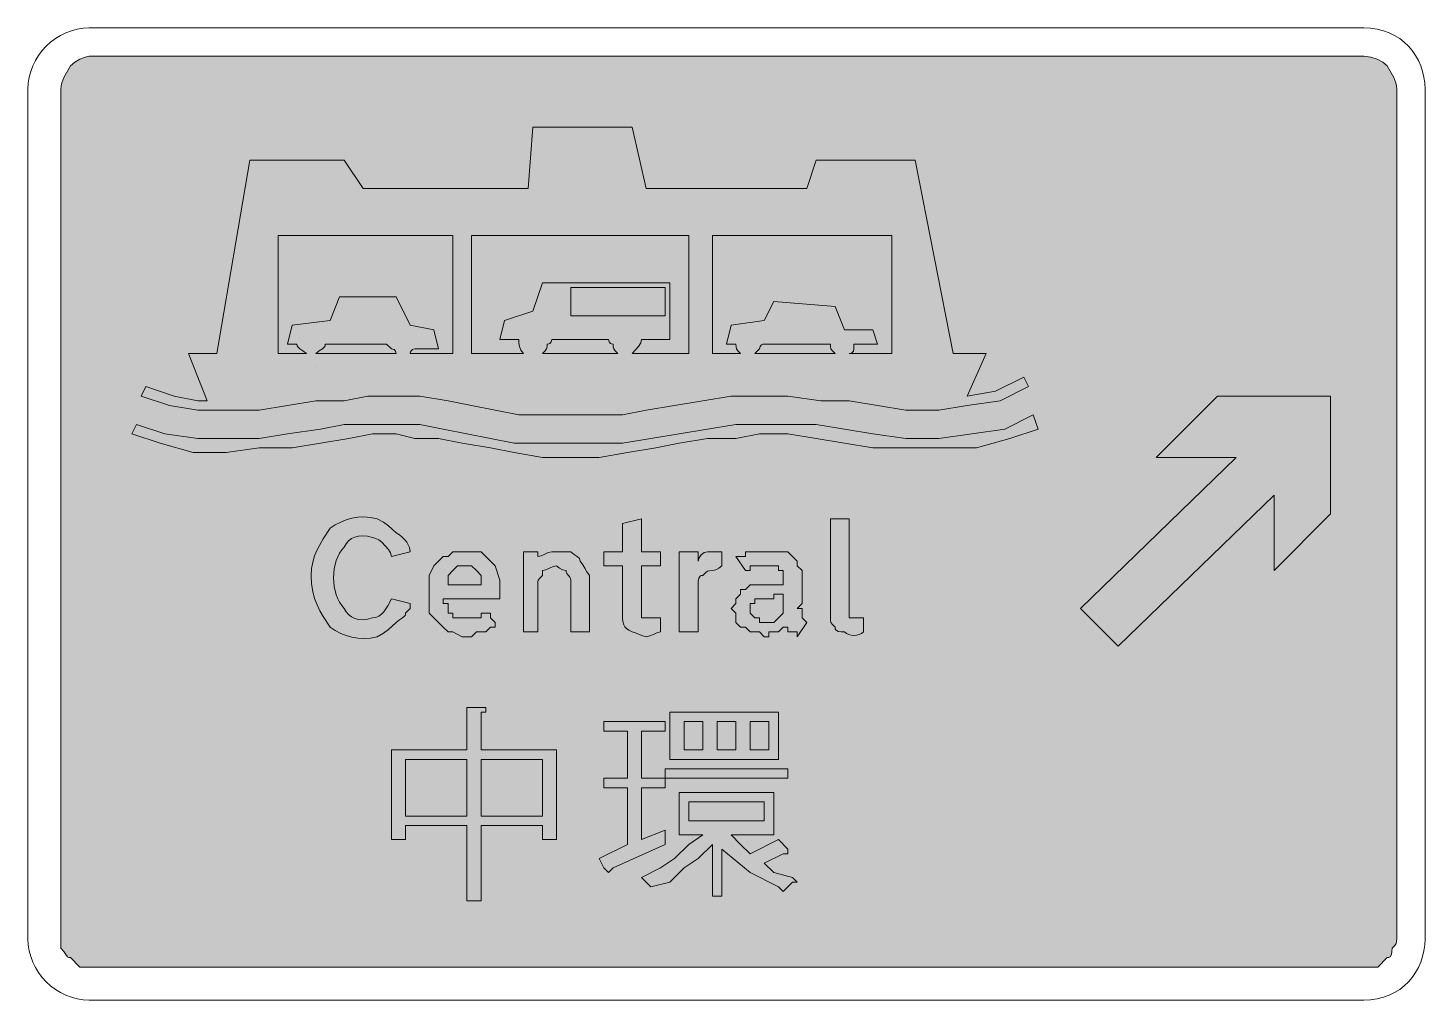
# Model space of a CAD drawing. Header units: metres. Extents: x 105 to 461, y 12 to 259.
import ezdxf

# ---------------------------------------------------------------- set-up
doc = ezdxf.new("R2010")
doc.units = ezdxf.units.M
for name, color, linetype, true_color in [('FILL_BLACK_000000', 7, 'Continuous', 0x000000), ('FILL_WHITE_FFFFFF', 7, 'Continuous', 0xffffff), ('STROKE_BLACK_000000', 7, 'Continuous', 0x000000), ('STROKE_WHITE_FFFFFF', 7, 'Continuous', 0xffffff)]:
    doc.layers.add(name, color=color, linetype=linetype, true_color=true_color)

msp = doc.modelspace()

# ---------------------------------------------------------------- hatches: boundary and pattern name
at = {"layer": 'FILL_BLACK_000000', "true_color": 0x000000}
h = msp.add_hatch(color=7, dxfattribs=at)
h.dxf.hatch_style = 1
h.paths.add_polyline_path([(113.85, 243.12), (113.9, 243.97), (114.06, 244.73), (114.6, 246.12), (116.25, 249.12), (117.34, 250), (118.65, 250.77), (119.96, 251.31), (121.05, 251.52), (445.05, 251.52), (446.83, 251.31), (448.5, 250.77), (449.94, 250), (451.05, 249.12), (452.7, 246.12), (453.24, 244.73), (453.4, 243.97), (453.45, 243.12), (453.45, 27.12), (453.43, 26.41), (453.3, 25.92), (452.94, 25.43), (452.25, 24.72), (452.23, 23.84), (452.1, 23.07), (451.74, 22.53), (451.45, 22.37), (451.05, 22.32), (448.65, 19.92), (445.05, 19.92), (121.05, 19.92), (118.65, 19.92), (116.25, 22.32), (115.85, 22.37), (115.54, 22.53), (115.05, 23.07), (114.56, 23.84), (113.85, 24.72), (113.85, 27.12), (113.85, 243.12)])
at = {"layer": 'FILL_WHITE_FFFFFF', "true_color": 0xffffff}
h = msp.add_hatch(color=7, dxfattribs=at)
h.dxf.hatch_style = 1
h.paths.add_polyline_path([(298.65, 165.12), (291.45, 165.12), (284.25, 165.12), (277.05, 163.92), (269.85, 162.72), (262.65, 161.52), (256.65, 160.32), (249.45, 160.32), (243.45, 160.32), (236.25, 160.32), (230.25, 160.32), (224.25, 161.52), (218.25, 162.72), (212.25, 163.92), (205.05, 165.12), (199.05, 165.12), (191.85, 165.12), (185.85, 163.92), (178.65, 163.92), (171.45, 162.72), (164.25, 161.52), (155.85, 161.52), (148.65, 161.52), (141.45, 162.72), (134.25, 165.12), (135.45, 167.52), (142.65, 165.12), (148.65, 163.92), (151.05, 163.92), (146.25, 175.92), (153.45, 175.92), (161.85, 225.12), (185.85, 225.12), (190.65, 217.92), (232.65, 217.92), (233.85, 233.52), (259.05, 233.52), (262.65, 217.92), (303.45, 217.92), (305.85, 225.12), (331.05, 225.12), (340.65, 175.92), (349.05, 175.92), (344.25, 165.12), (351.45, 166.32), (358.65, 169.92), (359.85, 167.52), (352.65, 163.92), (344.25, 162.72), (337.05, 161.52), (328.65, 161.52), (321.45, 162.72), (314.25, 163.92), (307.05, 163.92), (298.65, 165.12)])
h.paths.add_polyline_path([(230.25, 179.52), (225.45, 179.52), (226.65, 184.32), (233.85, 186.72), (236.25, 193.92), (268.65, 193.92), (268.65, 179.52), (261.45, 179.52), (261.24, 178.62), (260.7, 177.72), (259.05, 175.92), (273.45, 175.92), (273.45, 205.92), (218.25, 205.92), (218.25, 175.92), (231.45, 175.92), (230.76, 176.82), (230.4, 177.72), (230.27, 178.62), (230.25, 179.52)], flags=16)
h.paths.add_polyline_path([(267.45, 192.72), (243.45, 192.72), (243.45, 185.52), (267.45, 185.52), (267.45, 192.72)], flags=16)
h.paths.add_polyline_path([(181.05, 178.32), (181, 177.92), (180.84, 177.61), (180.3, 177.12), (179.53, 176.63), (178.65, 175.92), (199.05, 175.92), (198.9, 176.52), (198.54, 176.93), (198.25, 177.07), (197.85, 177.12), (196.65, 178.32), (181.05, 178.32)], flags=16)
h.paths.add_polyline_path([(176.25, 175.92), (175.37, 176.63), (174.6, 177.12), (174.06, 177.61), (173.9, 177.92), (173.85, 178.32), (171.45, 178.32), (172.65, 183.12), (182.25, 184.32), (184.65, 190.32), (199.05, 190.32), (202.65, 183.12), (208.65, 181.92), (209.85, 177.12), (203.85, 177.12), (203.25, 176.97), (202.84, 176.61), (202.7, 176.32), (202.65, 175.92), (213.45, 175.92), (213.45, 205.92), (169.05, 205.92), (169.05, 175.92), (176.25, 175.92)], flags=16)
h.paths.add_polyline_path([(237.85, 178.37), (237.45, 178.32), (237.43, 177.61), (237.3, 177.12), (236.94, 176.63), (236.25, 175.92), (255.45, 175.92), (254.76, 176.63), (254.4, 177.12), (254.27, 177.61), (254.25, 178.32), (253.85, 178.37), (253.56, 178.51), (253.2, 178.92), (253.05, 179.52), (238.65, 179.52), (238.5, 178.92), (238.14, 178.51), (237.85, 178.37)], flags=16)
h.paths.add_polyline_path([(309.47, 177.61), (309.45, 178.32), (292.65, 178.32), (292.25, 178.27), (291.96, 178.13), (291.6, 177.72), (291.45, 177.12), (290.25, 175.92), (310.65, 175.92), (309.96, 176.63), (309.6, 177.12), (309.47, 177.61)], flags=16)
h.paths.add_polyline_path([(315.3, 176.52), (314.94, 176.11), (314.65, 175.97), (314.25, 175.92), (325.05, 175.92), (325.05, 205.92), (279.45, 205.92), (279.45, 175.92), (286.65, 175.92), (285.96, 176.63), (285.6, 177.12), (285.47, 177.61), (285.45, 178.32), (283.05, 178.32), (284.25, 183.12), (292.65, 184.32), (295.05, 189.12), (310.65, 187.92), (313.05, 181.92), (320.25, 181.92), (321.45, 178.32), (315.45, 178.32), (315.45, 177.12), (315.3, 176.52)], flags=16)
h = msp.add_hatch(color=7, dxfattribs=at)
h.dxf.hatch_style = 1
h.paths.add_polyline_path([(407.85, 165.12), (436.65, 165.12), (436.65, 135.12), (422.25, 120.72), (422.25, 139.92), (382.65, 101.52), (373.05, 111.12), (412.65, 149.52), (392.25, 149.52), (407.85, 165.12)])
h = msp.add_hatch(color=7, dxfattribs=at)
h.dxf.hatch_style = 1
h.paths.add_polyline_path([(140.25, 155.52), (148.65, 154.32), (155.85, 154.32), (164.25, 154.32), (171.45, 155.52), (179.85, 156.72), (185.85, 157.92), (193.05, 157.92), (199.05, 157.92), (205.05, 157.92), (211.05, 156.72), (217.05, 155.52), (223.05, 154.32), (229.05, 153.12), (236.25, 153.12), (243.45, 153.12), (250.65, 153.12), (256.65, 153.12), (263.85, 154.32), (271.05, 155.52), (278.25, 156.72), (285.45, 157.92), (291.45, 157.92), (298.65, 157.92), (305.85, 157.92), (313.05, 156.72), (320.25, 155.52), (328.65, 154.32), (337.05, 154.32), (345.45, 155.52), (353.85, 156.72), (361.05, 160.32), (362.25, 156.72), (355.05, 154.32), (346.65, 151.92), (337.05, 151.92), (328.65, 151.92), (320.25, 151.92), (313.05, 153.12), (305.85, 154.32), (298.65, 155.52), (291.45, 155.52), (285.45, 154.32), (278.25, 154.32), (271.05, 153.12), (265.05, 151.92), (257.85, 150.72), (250.65, 149.52), (243.45, 149.52), (236.25, 149.52), (229.05, 150.72), (223.05, 151.92), (215.85, 153.12), (209.85, 154.32), (203.85, 154.32), (199.05, 155.52), (193.05, 155.52), (187.05, 154.32), (179.85, 153.12), (172.65, 151.92), (164.25, 151.92), (155.85, 150.72), (147.45, 150.72), (139.05, 153.12), (131.85, 155.52), (133.05, 157.92), (140.25, 155.52)])
h = msp.add_hatch(color=7, dxfattribs=at)
h.dxf.hatch_style = 1
h.paths.add_polyline_path([(197.85, 124.32), (197.64, 125.22), (197.1, 126.12), (195.45, 127.92), (194.7, 128.52), (193.93, 128.93), (193.05, 129.12), (191.76, 129.46), (190.58, 129.59), (189.51, 129.52), (188.55, 129.27), (187.71, 128.85), (186.98, 128.28), (186.36, 127.56), (185.85, 126.72), (185.22, 125.99), (184.67, 125.16), (184.2, 124.25), (183.83, 123.27), (183.32, 121.15), (183.15, 118.92), (183.32, 116.69), (183.83, 114.57), (184.2, 113.59), (184.67, 112.68), (185.22, 111.85), (185.85, 111.12), (186.36, 110.28), (186.98, 109.56), (187.71, 108.99), (188.55, 108.57), (189.51, 108.32), (190.58, 108.25), (191.76, 108.38), (193.05, 108.72), (193.9, 108.83), (194.64, 109.13), (195.31, 109.61), (195.9, 110.22), (196.93, 111.76), (197.85, 113.52), (202.65, 112.32), (202.65, 111.12), (201.45, 109.92), (201.4, 109.52), (201.24, 109.21), (200.7, 108.72), (199.93, 108.23), (199.05, 107.52), (197.1, 105.72), (195.84, 104.82), (194.25, 103.92), (192.5, 103.58), (190.86, 103.45), (189.29, 103.52), (187.8, 103.77), (186.36, 104.19), (184.97, 104.76), (183.6, 105.48), (182.25, 106.32), (180.49, 109.06), (179.68, 110.5), (178.95, 112.02), (178.34, 113.66), (177.86, 115.43), (177.56, 117.38), (177.45, 119.52), (177.56, 121.27), (177.86, 122.91), (178.34, 124.48), (178.95, 125.97), (180.49, 128.8), (182.25, 131.52), (183.6, 132.36), (184.97, 133.08), (186.36, 133.65), (187.8, 134.07), (189.29, 134.32), (190.86, 134.39), (192.5, 134.26), (194.25, 133.92), (195.84, 133.02), (197.1, 132.12), (199.05, 130.32), (199.89, 129.82), (200.63, 129.23), (201.24, 128.59), (201.75, 127.92), (202.43, 126.61), (202.65, 125.52), (197.85, 124.32)])
h = msp.add_hatch(color=7, dxfattribs=at)
h.dxf.hatch_style = 1
h.paths.add_polyline_path([(256.65, 121.92), (251.85, 121.92), (251.85, 125.52), (256.65, 125.52), (256.65, 132.72), (261.45, 133.92), (261.45, 125.52), (266.25, 125.52), (266.25, 121.92), (261.45, 121.92), (261.45, 109.92), (261.45, 108.72), (266.25, 108.72), (266.25, 105.12), (265.35, 104.93), (264.45, 104.52), (263.55, 104.11), (262.65, 103.92), (261.75, 104.11), (260.85, 104.52), (259.95, 104.93), (259.05, 105.12), (258.26, 105.57), (257.66, 106.02), (257.24, 106.47), (256.95, 106.92), (256.69, 107.82), (256.65, 108.72), (256.65, 121.92)])
h = msp.add_hatch(color=7, dxfattribs=at)
h.dxf.hatch_style = 1
h.paths.add_polyline_path([(314.25, 108.72), (315.45, 108.72), (316.65, 108.72), (317.85, 108.72), (317.85, 105.12), (317.35, 104.73), (316.76, 104.44), (316.12, 104.28), (315.45, 104.22), (314.78, 104.28), (314.14, 104.44), (313.55, 104.73), (313.05, 105.12), (312.17, 105.14), (311.4, 105.27), (310.86, 105.63), (310.7, 105.92), (310.65, 106.32), (309.96, 107.03), (309.6, 107.52), (309.47, 108.01), (309.45, 108.72), (309.45, 133.92), (314.25, 133.92), (314.25, 109.92), (314.25, 108.72)])
h = msp.add_hatch(color=7, dxfattribs=at)
h.dxf.hatch_style = 1
h.paths.add_polyline_path([(224.25, 107.52), (224.25, 106.32), (223.05, 106.32), (221.85, 105.12), (220.65, 105.12), (219.45, 105.12), (218.25, 103.92), (217.05, 103.92), (215.85, 103.92), (213.45, 105.12), (212.25, 105.12), (211.05, 106.32), (209.85, 107.52), (208.65, 108.72), (207.45, 109.92), (207.45, 111.12), (207.45, 112.32), (207.45, 113.52), (207.45, 114.72), (207.45, 117.12), (207.45, 118.32), (207.45, 119.52), (208.65, 121.92), (209.85, 123.12), (211.05, 124.32), (212.25, 124.32), (213.45, 125.52), (214.65, 125.52), (215.85, 125.52), (218.25, 125.52), (220.65, 125.52), (221.85, 124.32), (223.05, 123.12), (224.25, 121.92), (225.45, 118.32), (225.45, 117.12), (225.45, 115.92), (225.45, 113.52), (212.25, 113.52), (211.05, 113.52), (211.05, 112.32), (212.25, 112.32), (212.25, 111.12), (212.25, 109.92), (213.45, 109.92), (213.45, 108.72), (214.65, 108.72), (215.85, 108.72), (217.05, 108.72), (218.25, 108.72), (219.45, 108.72), (220.65, 108.72), (220.65, 109.92), (221.85, 109.92), (223.05, 109.92), (223.05, 108.72), (224.25, 107.52)])
h.paths.add_polyline_path([(220.65, 117.12), (220.65, 118.32), (220.65, 119.52), (219.45, 120.72), (218.25, 121.92), (217.05, 121.92), (215.85, 121.92), (214.65, 121.92), (213.45, 120.72), (212.25, 119.52), (212.25, 118.32), (212.25, 117.12), (220.65, 117.12)], flags=16)
h = msp.add_hatch(color=7, dxfattribs=at)
h.dxf.hatch_style = 1
h.paths.add_polyline_path([(248.25, 105.12), (243.45, 105.12), (243.45, 118.32), (243.4, 118.72), (243.26, 119.03), (242.85, 119.52), (242.44, 120.01), (242.3, 120.32), (242.25, 120.72), (241.37, 120.91), (240.6, 121.32), (239.85, 121.92), (238.95, 121.73), (238.05, 121.32), (237.15, 120.91), (236.25, 120.72), (236.25, 119.52), (235.56, 118.81), (235.2, 118.32), (235.07, 117.83), (235.05, 117.12), (235.05, 105.12), (231.45, 105.12), (231.45, 125.52), (235.05, 125.52), (235.05, 124.32), (235.95, 124.51), (236.85, 124.92), (237.75, 125.33), (238.65, 125.52), (243.45, 125.52), (244.33, 124.81), (245.1, 124.32), (245.64, 123.83), (245.8, 123.52), (245.85, 123.12), (246.56, 122.22), (247.05, 121.32), (247.54, 120.42), (248.25, 119.52), (248.25, 105.12)])
h = msp.add_hatch(color=7, dxfattribs=at)
h.dxf.hatch_style = 1
h.paths.add_polyline_path([(275.85, 105.12), (271.05, 105.12), (271.05, 125.52), (275.85, 125.52), (275.85, 123.12), (276.06, 124), (276.6, 124.77), (277.37, 125.31), (278.25, 125.52), (281.85, 125.52), (281.85, 121.92), (281.1, 121.32), (280.33, 120.91), (279.45, 120.72), (278.74, 120.7), (278.25, 120.57), (277.76, 120.21), (277.05, 119.52), (276.65, 119.47), (276.36, 119.31), (276, 118.77), (275.87, 118), (275.85, 117.12), (275.85, 105.12)])
h = msp.add_hatch(color=7, dxfattribs=at)
h.dxf.hatch_style = 1
h.paths.add_polyline_path([(302.25, 118.32), (302.25, 117.12), (302.25, 115.92), (302.25, 114.72), (302.25, 113.52), (302.25, 112.32), (301.05, 111.12), (302.25, 111.12), (302.25, 109.92), (302.25, 108.72), (303.45, 107.52), (301.05, 103.92), (301.05, 105.12), (299.85, 105.12), (298.65, 105.12), (298.65, 106.32), (297.45, 106.32), (296.25, 105.12), (295.05, 105.12), (293.85, 105.12), (293.85, 103.92), (292.65, 103.92), (291.45, 105.12), (290.25, 105.12), (289.05, 105.12), (287.85, 106.32), (286.65, 106.32), (285.45, 107.52), (285.45, 108.72), (285.45, 109.92), (284.25, 111.12), (285.45, 112.32), (285.45, 113.52), (286.65, 114.72), (286.65, 115.92), (287.85, 115.92), (289.05, 117.12), (290.25, 117.12), (291.45, 117.12), (292.65, 117.12), (293.85, 117.12), (295.05, 117.12), (296.25, 117.12), (297.45, 117.12), (297.45, 118.32), (297.45, 119.52), (297.45, 120.72), (296.25, 120.72), (296.25, 121.92), (295.05, 121.92), (293.85, 121.92), (292.65, 121.92), (291.45, 121.92), (290.25, 121.92), (289.05, 121.92), (289.05, 120.72), (287.85, 120.72), (285.45, 124.32), (286.65, 124.32), (287.85, 124.32), (287.85, 125.52), (289.05, 125.52), (290.25, 125.52), (291.45, 125.52), (292.65, 125.52), (293.85, 125.52), (295.05, 125.52), (296.25, 125.52), (297.45, 125.52), (298.65, 125.52), (299.85, 124.32), (301.05, 123.12), (301.05, 121.92), (302.25, 120.72), (302.25, 119.52), (302.25, 118.32)])
h.paths.add_polyline_path([(290.25, 108.72), (291.45, 108.72), (291.45, 107.52), (292.65, 107.52), (293.85, 107.52), (295.05, 107.52), (296.25, 108.72), (297.45, 109.92), (297.45, 111.12), (297.45, 112.32), (297.45, 113.52), (297.45, 114.72), (296.25, 114.72), (295.05, 114.72), (295.05, 113.52), (293.85, 113.52), (292.65, 113.52), (291.45, 113.52), (290.25, 113.52), (290.25, 112.32), (289.05, 112.32), (289.05, 111.12), (289.05, 109.92), (290.25, 108.72)], flags=16)
h = msp.add_hatch(color=7, dxfattribs=at)
h.dxf.hatch_style = 1
h.paths.add_polyline_path([(220.65, 55.92), (220.65, 36.72), (217.05, 36.72), (217.05, 55.92), (201.45, 55.92), (201.45, 52.32), (197.85, 52.32), (197.85, 75.12), (217.05, 75.12), (217.05, 85.92), (220.65, 85.92), (221.85, 85.92), (221.85, 84.72), (220.65, 84.72), (220.65, 75.12), (239.85, 75.12), (239.85, 52.32), (236.25, 52.32), (236.25, 55.92), (220.65, 55.92)])
h.paths.add_polyline_path([(220.65, 58.32), (236.25, 58.32), (236.25, 72.72), (220.65, 72.72), (220.65, 58.32)], flags=16)
h.paths.add_polyline_path([(201.45, 72.72), (201.45, 58.32), (217.05, 58.32), (217.05, 72.72), (201.45, 72.72)], flags=16)
h = msp.add_hatch(color=7, dxfattribs=at)
h.dxf.hatch_style = 1
h.paths.add_polyline_path([(251.85, 65.52), (251.85, 67.92), (257.85, 67.92), (257.85, 79.92), (251.85, 79.92), (251.85, 82.32), (267.45, 82.32), (267.45, 79.92), (261.45, 79.92), (261.45, 67.92), (267.45, 67.92), (267.45, 65.52), (261.45, 65.52), (261.45, 52.32), (267.45, 54.72), (267.45, 51.12), (254.25, 45.12), (253.05, 43.92), (251.85, 45.12), (250.65, 47.52), (257.85, 51.12), (257.85, 65.52), (251.85, 65.52)])
h = msp.add_hatch(color=7, dxfattribs=at)
h.dxf.hatch_style = 1
h.paths.add_polyline_path([(296.25, 84.72), (296.25, 72.72), (268.65, 72.72), (268.65, 84.72), (296.25, 84.72)])
h.paths.add_polyline_path([(277.05, 82.32), (272.25, 82.32), (272.25, 75.12), (277.05, 75.12), (277.05, 82.32)], flags=16)
h.paths.add_polyline_path([(280.65, 82.32), (280.65, 75.12), (285.45, 75.12), (285.45, 82.32), (280.65, 82.32)], flags=16)
h.paths.add_polyline_path([(293.85, 75.12), (293.85, 82.32), (289.05, 82.32), (289.05, 75.12), (293.85, 75.12)], flags=16)
h = msp.add_hatch(color=7, dxfattribs=at)
h.dxf.hatch_style = 1
h.paths.add_polyline_path([(267.45, 70.32), (298.65, 70.32), (298.65, 67.92), (267.45, 67.92), (267.45, 70.32)])
h = msp.add_hatch(color=7, dxfattribs=at)
h.dxf.hatch_style = 1
h.paths.add_polyline_path([(272.25, 45.12), (268.65, 41.52), (263.85, 40.32), (261.45, 42.72), (266.25, 45.12), (269.85, 47.52), (273.45, 51.12), (277.05, 53.52), (271.05, 53.52), (271.05, 64.32), (295.05, 64.32), (295.05, 53.52), (284.25, 53.52), (286.65, 51.12), (289.05, 48.72), (296.25, 52.32), (298.65, 49.92), (298.65, 48.72), (297.45, 48.72), (292.65, 46.32), (295.05, 43.92), (299.85, 42.72), (301.05, 41.52), (299.85, 41.52), (297.45, 39.12), (296.25, 40.32), (289.05, 43.92), (281.85, 49.92), (281.85, 37.92), (279.45, 37.92), (279.45, 51.12), (275.85, 47.52), (272.25, 45.12)])
h.paths.add_polyline_path([(292.65, 61.92), (273.45, 61.92), (273.45, 57.12), (292.65, 57.12), (292.65, 61.92)], flags=16)

# ---------------------------------------------------------------- linework, layer by layer
at = {"layer": 'FILL_BLACK_000000', "lineweight": 0, "true_color": 0x000000}
msp.add_lwpolyline([(113.85, 243.12), (113.9, 243.97), (114.06, 244.73), (114.6, 246.12), (116.25, 249.12), (117.34, 250), (118.65, 250.77), (119.96, 251.31), (121.05, 251.52), (445.05, 251.52), (446.83, 251.31), (448.5, 250.77), (449.94, 250), (451.05, 249.12), (452.7, 246.12), (453.24, 244.73), (453.4, 243.97), (453.45, 243.12), (453.45, 27.12), (453.43, 26.41), (453.3, 25.92), (452.94, 25.43), (452.25, 24.72), (452.23, 23.84), (452.1, 23.07), (451.74, 22.53), (451.45, 22.37), (451.05, 22.32), (448.65, 19.92), (445.05, 19.92), (121.05, 19.92), (118.65, 19.92), (116.25, 22.32), (115.85, 22.37), (115.54, 22.53), (115.05, 23.07), (114.56, 23.84), (113.85, 24.72), (113.85, 27.12)], close=True, dxfattribs=at)
at = {"layer": 'FILL_WHITE_FFFFFF', "lineweight": 0, "true_color": 0x000000}
for points in [[(298.65, 165.12), (291.45, 165.12), (284.25, 165.12), (277.05, 163.92), (269.85, 162.72), (262.65, 161.52), (256.65, 160.32), (249.45, 160.32), (243.45, 160.32), (236.25, 160.32), (230.25, 160.32), (224.25, 161.52), (218.25, 162.72), (212.25, 163.92), (205.05, 165.12), (199.05, 165.12), (191.85, 165.12), (185.85, 163.92), (178.65, 163.92), (171.45, 162.72), (164.25, 161.52), (155.85, 161.52), (148.65, 161.52), (141.45, 162.72), (134.25, 165.12), (135.45, 167.52), (142.65, 165.12), (148.65, 163.92), (151.05, 163.92), (146.25, 175.92), (153.45, 175.92), (161.85, 225.12), (185.85, 225.12), (190.65, 217.92), (232.65, 217.92), (233.85, 233.52), (259.05, 233.52), (262.65, 217.92), (303.45, 217.92), (305.85, 225.12), (331.05, 225.12), (340.65, 175.92), (349.05, 175.92), (344.25, 165.12), (351.45, 166.32), (358.65, 169.92), (359.85, 167.52), (352.65, 163.92), (344.25, 162.72), (337.05, 161.52), (328.65, 161.52), (321.45, 162.72), (314.25, 163.92), (307.05, 163.92)], [(176.25, 175.92), (175.37, 176.63), (174.6, 177.12), (174.06, 177.61), (173.9, 177.92), (173.85, 178.32), (171.45, 178.32), (172.65, 183.12), (182.25, 184.32), (184.65, 190.32), (199.05, 190.32), (202.65, 183.12), (208.65, 181.92), (209.85, 177.12), (203.85, 177.12), (203.25, 176.97), (202.84, 176.61), (202.7, 176.32), (202.65, 175.92), (213.45, 175.92), (213.45, 205.92), (169.05, 205.92), (169.05, 175.92)], [(230.25, 179.52), (225.45, 179.52), (226.65, 184.32), (233.85, 186.72), (236.25, 193.92), (268.65, 193.92), (268.65, 179.52), (261.45, 179.52), (261.24, 178.62), (260.7, 177.72), (259.05, 175.92), (273.45, 175.92), (273.45, 205.92), (218.25, 205.92), (218.25, 175.92), (231.45, 175.92), (230.76, 176.82), (230.4, 177.72), (230.27, 178.62)], [(315.3, 176.52), (314.94, 176.11), (314.65, 175.97), (314.25, 175.92), (325.05, 175.92), (325.05, 205.92), (279.45, 205.92), (279.45, 175.92), (286.65, 175.92), (285.96, 176.63), (285.6, 177.12), (285.47, 177.61), (285.45, 178.32), (283.05, 178.32), (284.25, 183.12), (292.65, 184.32), (295.05, 189.12), (310.65, 187.92), (313.05, 181.92), (320.25, 181.92), (321.45, 178.32), (315.45, 178.32), (315.45, 177.12)], [(267.45, 192.72), (243.45, 192.72), (243.45, 185.52), (267.45, 185.52)], [(181.05, 178.32), (181, 177.92), (180.84, 177.61), (180.3, 177.12), (179.53, 176.63), (178.65, 175.92), (199.05, 175.92), (198.9, 176.52), (198.54, 176.93), (198.25, 177.07), (197.85, 177.12), (196.65, 178.32)], [(237.85, 178.37), (237.45, 178.32), (237.43, 177.61), (237.3, 177.12), (236.94, 176.63), (236.25, 175.92), (255.45, 175.92), (254.76, 176.63), (254.4, 177.12), (254.27, 177.61), (254.25, 178.32), (253.85, 178.37), (253.56, 178.51), (253.2, 178.92), (253.05, 179.52), (238.65, 179.52), (238.5, 178.92), (238.14, 178.51)], [(309.47, 177.61), (309.45, 178.32), (292.65, 178.32), (292.25, 178.27), (291.96, 178.13), (291.6, 177.72), (291.45, 177.12), (290.25, 175.92), (310.65, 175.92), (309.96, 176.63), (309.6, 177.12)]]:
    msp.add_lwpolyline(points, close=True, dxfattribs=at)
at = {"layer": 'FILL_WHITE_FFFFFF', "lineweight": 0, "true_color": 0xffffff}
for points in [[(407.85, 165.12), (436.65, 165.12), (436.65, 135.12), (422.25, 120.72), (422.25, 139.92), (382.65, 101.52), (373.05, 111.12), (412.65, 149.52), (392.25, 149.52)], [(140.25, 155.52), (148.65, 154.32), (155.85, 154.32), (164.25, 154.32), (171.45, 155.52), (179.85, 156.72), (185.85, 157.92), (193.05, 157.92), (199.05, 157.92), (205.05, 157.92), (211.05, 156.72), (217.05, 155.52), (223.05, 154.32), (229.05, 153.12), (236.25, 153.12), (243.45, 153.12), (250.65, 153.12), (256.65, 153.12), (263.85, 154.32), (271.05, 155.52), (278.25, 156.72), (285.45, 157.92), (291.45, 157.92), (298.65, 157.92), (305.85, 157.92), (313.05, 156.72), (320.25, 155.52), (328.65, 154.32), (337.05, 154.32), (345.45, 155.52), (353.85, 156.72), (361.05, 160.32), (362.25, 156.72), (355.05, 154.32), (346.65, 151.92), (337.05, 151.92), (328.65, 151.92), (320.25, 151.92), (313.05, 153.12), (305.85, 154.32), (298.65, 155.52), (291.45, 155.52), (285.45, 154.32), (278.25, 154.32), (271.05, 153.12), (265.05, 151.92), (257.85, 150.72), (250.65, 149.52), (243.45, 149.52), (236.25, 149.52), (229.05, 150.72), (223.05, 151.92), (215.85, 153.12), (209.85, 154.32), (203.85, 154.32), (199.05, 155.52), (193.05, 155.52), (187.05, 154.32), (179.85, 153.12), (172.65, 151.92), (164.25, 151.92), (155.85, 150.72), (147.45, 150.72), (139.05, 153.12), (131.85, 155.52), (133.05, 157.92)], [(197.85, 124.32), (197.64, 125.22), (197.1, 126.12), (195.45, 127.92), (194.7, 128.52), (193.93, 128.93), (193.05, 129.12), (191.76, 129.46), (190.58, 129.59), (189.51, 129.52), (188.55, 129.27), (187.71, 128.85), (186.98, 128.28), (186.36, 127.56), (185.85, 126.72), (185.22, 125.99), (184.67, 125.16), (184.2, 124.25), (183.83, 123.27), (183.32, 121.15), (183.15, 118.92), (183.32, 116.69), (183.83, 114.57), (184.2, 113.59), (184.67, 112.68), (185.22, 111.85), (185.85, 111.12), (186.36, 110.28), (186.98, 109.56), (187.71, 108.99), (188.55, 108.57), (189.51, 108.32), (190.58, 108.25), (191.76, 108.38), (193.05, 108.72), (193.9, 108.83), (194.64, 109.13), (195.31, 109.61), (195.9, 110.22), (196.93, 111.76), (197.85, 113.52), (202.65, 112.32), (202.65, 111.12), (201.45, 109.92), (201.4, 109.52), (201.24, 109.21), (200.7, 108.72), (199.93, 108.23), (199.05, 107.52), (197.1, 105.72), (195.84, 104.82), (194.25, 103.92), (192.5, 103.58), (190.86, 103.45), (189.29, 103.52), (187.8, 103.77), (186.36, 104.19), (184.97, 104.76), (183.6, 105.48), (182.25, 106.32), (180.49, 109.06), (179.68, 110.5), (178.95, 112.02), (178.34, 113.66), (177.86, 115.43), (177.56, 117.38), (177.45, 119.52), (177.56, 121.27), (177.86, 122.91), (178.34, 124.48), (178.95, 125.97), (180.49, 128.8), (182.25, 131.52), (183.6, 132.36), (184.97, 133.08), (186.36, 133.65), (187.8, 134.07), (189.29, 134.32), (190.86, 134.39), (192.5, 134.26), (194.25, 133.92), (195.84, 133.02), (197.1, 132.12), (199.05, 130.32), (199.89, 129.82), (200.63, 129.23), (201.24, 128.59), (201.75, 127.92), (202.43, 126.61), (202.65, 125.52)], [(256.65, 121.92), (251.85, 121.92), (251.85, 125.52), (256.65, 125.52), (256.65, 132.72), (261.45, 133.92), (261.45, 125.52), (266.25, 125.52), (266.25, 121.92), (261.45, 121.92), (261.45, 109.92), (261.45, 108.72), (266.25, 108.72), (266.25, 105.12), (265.35, 104.93), (264.45, 104.52), (263.55, 104.11), (262.65, 103.92), (261.75, 104.11), (260.85, 104.52), (259.95, 104.93), (259.05, 105.12), (258.26, 105.57), (257.66, 106.02), (257.24, 106.47), (256.95, 106.92), (256.69, 107.82), (256.65, 108.72)], [(314.25, 108.72), (315.45, 108.72), (316.65, 108.72), (317.85, 108.72), (317.85, 105.12), (317.35, 104.73), (316.76, 104.44), (316.12, 104.28), (315.45, 104.22), (314.78, 104.28), (314.14, 104.44), (313.55, 104.73), (313.05, 105.12), (312.17, 105.14), (311.4, 105.27), (310.86, 105.63), (310.7, 105.92), (310.65, 106.32), (309.96, 107.03), (309.6, 107.52), (309.47, 108.01), (309.45, 108.72), (309.45, 133.92), (314.25, 133.92), (314.25, 109.92)], [(224.25, 107.52), (224.25, 106.32), (223.05, 106.32), (221.85, 105.12), (220.65, 105.12), (219.45, 105.12), (218.25, 103.92), (217.05, 103.92), (215.85, 103.92), (213.45, 105.12), (212.25, 105.12), (211.05, 106.32), (209.85, 107.52), (208.65, 108.72), (207.45, 109.92), (207.45, 111.12), (207.45, 112.32), (207.45, 113.52), (207.45, 114.72), (207.45, 117.12), (207.45, 118.32), (207.45, 119.52), (208.65, 121.92), (209.85, 123.12), (211.05, 124.32), (212.25, 124.32), (213.45, 125.52), (214.65, 125.52), (215.85, 125.52), (218.25, 125.52), (220.65, 125.52), (221.85, 124.32), (223.05, 123.12), (224.25, 121.92), (225.45, 118.32), (225.45, 117.12), (225.45, 115.92), (225.45, 113.52), (212.25, 113.52), (211.05, 113.52), (211.05, 112.32), (212.25, 112.32), (212.25, 111.12), (212.25, 109.92), (213.45, 109.92), (213.45, 108.72), (214.65, 108.72), (215.85, 108.72), (217.05, 108.72), (218.25, 108.72), (219.45, 108.72), (220.65, 108.72), (220.65, 109.92), (221.85, 109.92), (223.05, 109.92), (223.05, 108.72)], [(248.25, 105.12), (243.45, 105.12), (243.45, 118.32), (243.4, 118.72), (243.26, 119.03), (242.85, 119.52), (242.44, 120.01), (242.3, 120.32), (242.25, 120.72), (241.37, 120.91), (240.6, 121.32), (239.85, 121.92), (238.95, 121.73), (238.05, 121.32), (237.15, 120.91), (236.25, 120.72), (236.25, 119.52), (235.56, 118.81), (235.2, 118.32), (235.07, 117.83), (235.05, 117.12), (235.05, 105.12), (231.45, 105.12), (231.45, 125.52), (235.05, 125.52), (235.05, 124.32), (235.95, 124.51), (236.85, 124.92), (237.75, 125.33), (238.65, 125.52), (243.45, 125.52), (244.33, 124.81), (245.1, 124.32), (245.64, 123.83), (245.8, 123.52), (245.85, 123.12), (246.56, 122.22), (247.05, 121.32), (247.54, 120.42), (248.25, 119.52)], [(275.85, 105.12), (271.05, 105.12), (271.05, 125.52), (275.85, 125.52), (275.85, 123.12), (276.06, 124), (276.6, 124.77), (277.37, 125.31), (278.25, 125.52), (281.85, 125.52), (281.85, 121.92), (281.1, 121.32), (280.33, 120.91), (279.45, 120.72), (278.74, 120.7), (278.25, 120.57), (277.76, 120.21), (277.05, 119.52), (276.65, 119.47), (276.36, 119.31), (276, 118.77), (275.87, 118), (275.85, 117.12)], [(302.25, 118.32), (302.25, 117.12), (302.25, 115.92), (302.25, 114.72), (302.25, 113.52), (302.25, 112.32), (301.05, 111.12), (302.25, 111.12), (302.25, 109.92), (302.25, 108.72), (303.45, 107.52), (301.05, 103.92), (301.05, 105.12), (299.85, 105.12), (298.65, 105.12), (298.65, 106.32), (297.45, 106.32), (296.25, 105.12), (295.05, 105.12), (293.85, 105.12), (293.85, 103.92), (292.65, 103.92), (291.45, 105.12), (290.25, 105.12), (289.05, 105.12), (287.85, 106.32), (286.65, 106.32), (285.45, 107.52), (285.45, 108.72), (285.45, 109.92), (284.25, 111.12), (285.45, 112.32), (285.45, 113.52), (286.65, 114.72), (286.65, 115.92), (287.85, 115.92), (289.05, 117.12), (290.25, 117.12), (291.45, 117.12), (292.65, 117.12), (293.85, 117.12), (295.05, 117.12), (296.25, 117.12), (297.45, 117.12), (297.45, 118.32), (297.45, 119.52), (297.45, 120.72), (296.25, 120.72), (296.25, 121.92), (295.05, 121.92), (293.85, 121.92), (292.65, 121.92), (291.45, 121.92), (290.25, 121.92), (289.05, 121.92), (289.05, 120.72), (287.85, 120.72), (285.45, 124.32), (286.65, 124.32), (287.85, 124.32), (287.85, 125.52), (289.05, 125.52), (290.25, 125.52), (291.45, 125.52), (292.65, 125.52), (293.85, 125.52), (295.05, 125.52), (296.25, 125.52), (297.45, 125.52), (298.65, 125.52), (299.85, 124.32), (301.05, 123.12), (301.05, 121.92), (302.25, 120.72), (302.25, 119.52)], [(220.65, 117.12), (220.65, 118.32), (220.65, 119.52), (219.45, 120.72), (218.25, 121.92), (217.05, 121.92), (215.85, 121.92), (214.65, 121.92), (213.45, 120.72), (212.25, 119.52), (212.25, 118.32), (212.25, 117.12)], [(290.25, 108.72), (291.45, 108.72), (291.45, 107.52), (292.65, 107.52), (293.85, 107.52), (295.05, 107.52), (296.25, 108.72), (297.45, 109.92), (297.45, 111.12), (297.45, 112.32), (297.45, 113.52), (297.45, 114.72), (296.25, 114.72), (295.05, 114.72), (295.05, 113.52), (293.85, 113.52), (292.65, 113.52), (291.45, 113.52), (290.25, 113.52), (290.25, 112.32), (289.05, 112.32), (289.05, 111.12), (289.05, 109.92)], [(220.65, 55.92), (220.65, 36.72), (217.05, 36.72), (217.05, 55.92), (201.45, 55.92), (201.45, 52.32), (197.85, 52.32), (197.85, 75.12), (217.05, 75.12), (217.05, 85.92), (220.65, 85.92), (221.85, 85.92), (221.85, 84.72), (220.65, 84.72), (220.65, 75.12), (239.85, 75.12), (239.85, 52.32), (236.25, 52.32), (236.25, 55.92)], [(251.85, 65.52), (251.85, 67.92), (257.85, 67.92), (257.85, 79.92), (251.85, 79.92), (251.85, 82.32), (267.45, 82.32), (267.45, 79.92), (261.45, 79.92), (261.45, 67.92), (267.45, 67.92), (267.45, 65.52), (261.45, 65.52), (261.45, 52.32), (267.45, 54.72), (267.45, 51.12), (254.25, 45.12), (253.05, 43.92), (251.85, 45.12), (250.65, 47.52), (257.85, 51.12), (257.85, 65.52)], [(296.25, 84.72), (296.25, 72.72), (268.65, 72.72), (268.65, 84.72)], [(277.05, 82.32), (272.25, 82.32), (272.25, 75.12), (277.05, 75.12)], [(280.65, 82.32), (280.65, 75.12), (285.45, 75.12), (285.45, 82.32)], [(293.85, 75.12), (293.85, 82.32), (289.05, 82.32), (289.05, 75.12)], [(201.45, 72.72), (201.45, 58.32), (217.05, 58.32), (217.05, 72.72)], [(220.65, 58.32), (236.25, 58.32), (236.25, 72.72), (220.65, 72.72)], [(267.45, 70.32), (298.65, 70.32), (298.65, 67.92), (267.45, 67.92)], [(272.25, 45.12), (268.65, 41.52), (263.85, 40.32), (261.45, 42.72), (266.25, 45.12), (269.85, 47.52), (273.45, 51.12), (277.05, 53.52), (271.05, 53.52), (271.05, 64.32), (295.05, 64.32), (295.05, 53.52), (284.25, 53.52), (286.65, 51.12), (289.05, 48.72), (296.25, 52.32), (298.65, 49.92), (298.65, 48.72), (297.45, 48.72), (292.65, 46.32), (295.05, 43.92), (299.85, 42.72), (301.05, 41.52), (299.85, 41.52), (297.45, 39.12), (296.25, 40.32), (289.05, 43.92), (281.85, 49.92), (281.85, 37.92), (279.45, 37.92), (279.45, 51.12), (275.85, 47.52)], [(292.65, 61.92), (273.45, 61.92), (273.45, 57.12), (292.65, 57.12)]]:
    msp.add_lwpolyline(points, close=True, dxfattribs=at)
at = {"layer": 'STROKE_BLACK_000000', "lineweight": 0, "true_color": 0x000000}
msp.add_lwpolyline([(460.65, 27.12), (460.65, 243.12), (460.58, 244.68), (460.37, 246.2), (460.03, 247.68), (459.56, 249.1), (458.97, 250.46), (458.25, 251.75), (457.41, 252.95), (456.45, 254.07), (455.38, 255.09), (454.2, 256), (452.92, 256.79), (451.54, 257.46), (450.05, 258), (448.48, 258.39), (446.81, 258.64), (445.05, 258.72), (121.05, 258.72), (119.49, 258.64), (117.97, 258.39), (116.49, 258), (115.07, 257.46), (113.71, 256.79), (112.42, 256), (111.22, 255.09), (110.1, 254.07), (109.08, 252.95), (108.17, 251.75), (107.38, 250.46), (106.71, 249.1), (106.17, 247.68), (105.78, 246.2), (105.53, 244.68), (105.45, 243.12), (105.45, 27.12), (105.53, 25.56), (105.78, 24.04), (106.17, 22.56), (106.71, 21.14), (107.38, 19.78), (108.17, 18.49), (109.08, 17.29), (110.1, 16.17), (111.22, 15.15), (112.42, 14.24), (113.71, 13.45), (115.07, 12.78), (116.49, 12.24), (117.97, 11.85), (119.49, 11.6), (121.05, 11.52), (445.05, 11.52), (446.81, 11.6), (448.48, 11.85), (450.05, 12.24), (451.54, 12.78), (452.92, 13.45), (454.2, 14.24), (455.38, 15.15), (456.45, 16.17), (457.41, 17.29), (458.25, 18.49), (458.97, 19.78), (459.56, 21.14), (460.03, 22.56), (460.37, 24.04), (460.58, 25.56), (460.65, 27.12)], dxfattribs=at)
at = {"layer": 'STROKE_WHITE_FFFFFF', "lineweight": 0, "true_color": 0xffffff}
msp.add_lwpolyline([(178.45, 172.56), (178.45, 172.56)], dxfattribs=at)
msp.add_lwpolyline([(178.45, 172.56), (178.45, 172.56)], dxfattribs=at)

doc.saveas('drawing.dxf')
